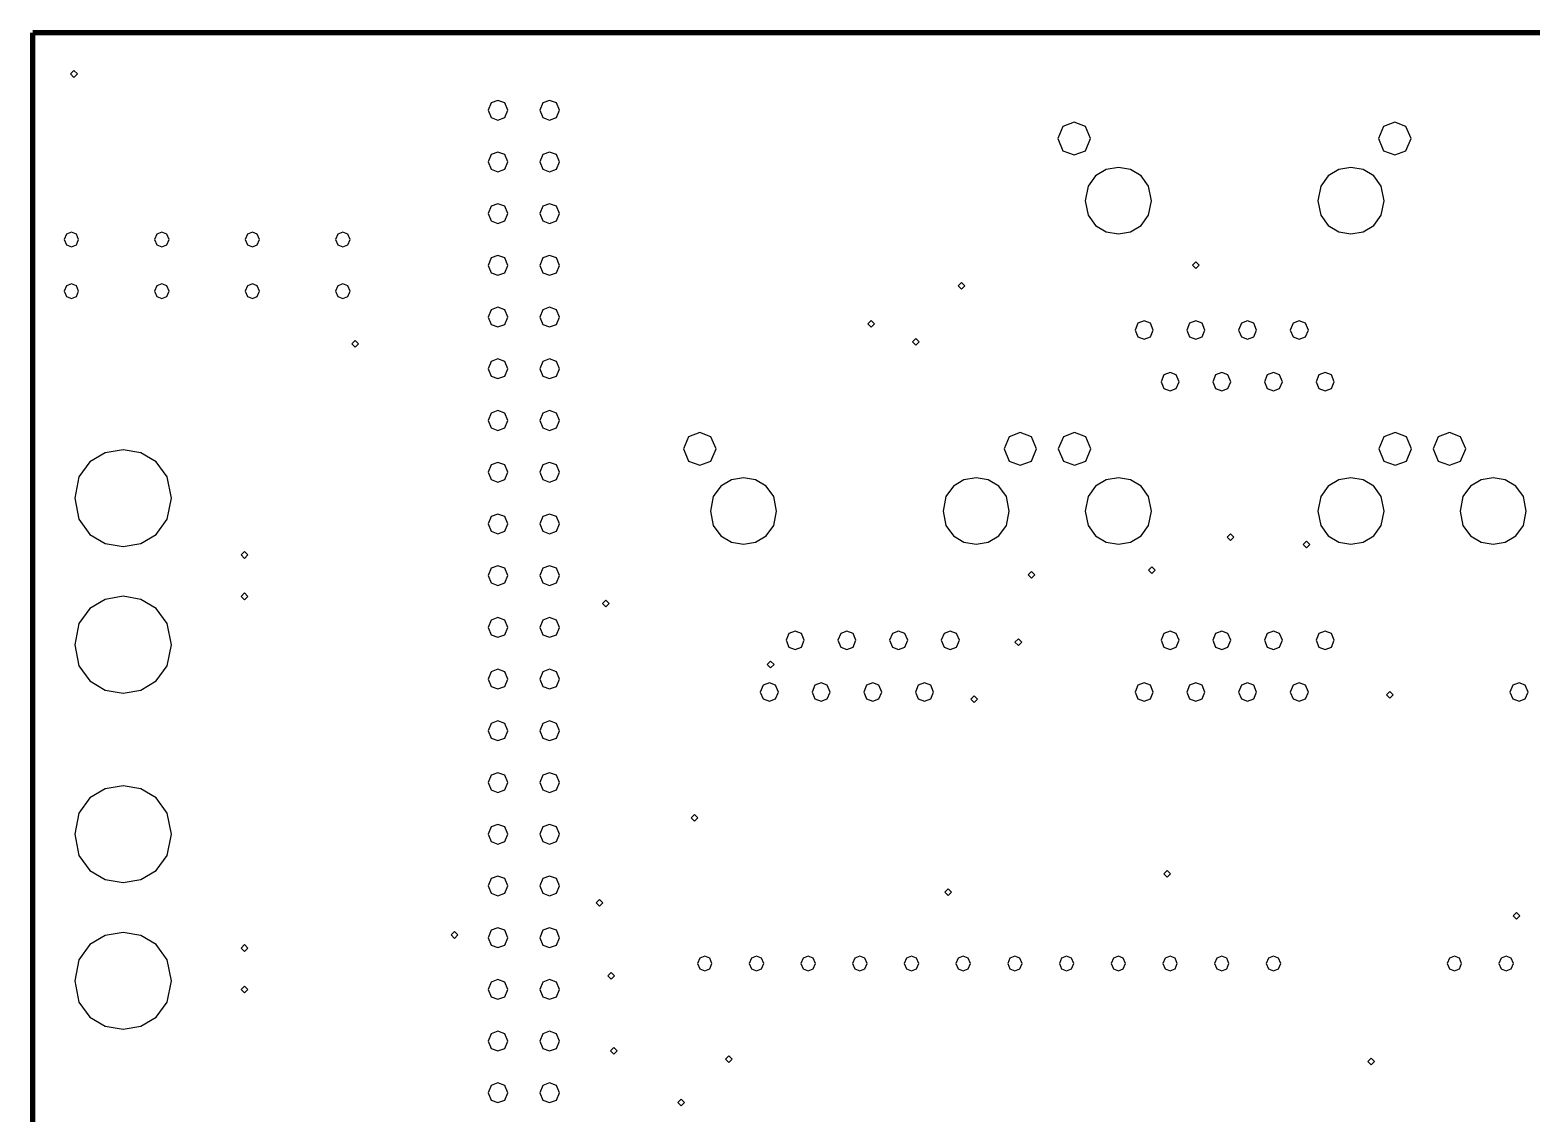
# Model space of a CAD drawing. Extents: x 0 to 5.61, y 0 to 4.31.
# Drawn here: x 0 to 2.905, y 2.214 to 4.31 of the extents above; entities that cross this region are included whole.
import ezdxf

# ---------------------------------------------------------------- set-up
doc = ezdxf.new("R2010")
doc.units = 0
doc.layers.get('0').update_dxf_attribs({"linetype": 'CONTINUOUS'})

msp = doc.modelspace()

# ---------------------------------------------------------------- linework, layer by layer
at = {"color": 13, "const_width": 0.01}
for points in [[(0.005046, 4.30507), (0.005046, 0.0051)], [(5.60504, 4.30507), (0.005046, 4.30507)]]:
    msp.add_lwpolyline(points, dxfattribs=at)
at = {"color": 173}
for points in [[(0.091526, 4.2251), (0.085015, 4.23161), (0.078505, 4.2251), (0.085015, 4.21858), (0.091526, 4.2251)], [(0.924046, 4.15506), (0.918078, 4.16932), (0.905003, 4.1741), (0.891928, 4.16932), (0.886014, 4.15506), (0.891928, 4.14085), (0.905003, 4.13612), (0.918078, 4.14085), (0.924046, 4.15506)], [(1.02403, 4.15506), (1.01807, 4.16932), (1.00505, 4.1741), (0.991971, 4.16932), (0.986057, 4.15506), (0.991971, 4.14085), (1.00505, 4.13612), (1.01807, 4.14085), (1.02403, 4.15506)], [(2.05111, 4.10021), (2.04124, 4.12386), (2.01958, 4.13172), (1.99794, 4.12386), (1.98813, 4.10021), (1.99794, 4.07661), (2.01958, 4.06868), (2.04124, 4.07661), (2.05111, 4.10021)], [(2.67111, 4.10021), (2.66124, 4.12386), (2.6396, 4.13172), (2.61794, 4.12386), (2.60813, 4.10021), (2.61794, 4.07661), (2.6396, 4.06868), (2.66124, 4.07661), (2.67111, 4.10021)], [(0.924046, 4.05507), (0.918078, 4.06933), (0.905003, 4.07411), (0.891928, 4.06933), (0.886014, 4.05507), (0.891928, 4.04085), (0.905003, 4.03608), (0.918078, 4.04085), (0.924046, 4.05507)], [(1.02403, 4.05507), (1.01807, 4.06933), (1.00505, 4.07411), (0.991971, 4.06933), (0.986057, 4.05507), (0.991971, 4.04085), (1.00505, 4.03608), (1.01807, 4.04085), (1.02403, 4.05507)], [(2.16906, 3.98008), (2.16351, 4.00814), (2.14903, 4.0281), (2.12853, 4.04015), (2.10504, 4.04411), (2.08149, 4.04015), (2.06099, 4.0281), (2.0465, 4.00814), (2.04101, 3.98008), (2.0465, 3.9521), (2.06099, 3.93213), (2.08149, 3.92008), (2.10504, 3.91613), (2.12853, 3.92008), (2.14903, 3.93213), (2.16351, 3.9521), (2.16906, 3.98008)], [(2.61903, 3.98008), (2.6135, 4.00814), (2.59901, 4.0281), (2.5785, 4.04015), (2.55501, 4.04411), (2.53153, 4.04015), (2.51101, 4.0281), (2.49653, 4.00814), (2.49104, 3.98008), (2.49653, 3.9521), (2.51101, 3.93213), (2.53153, 3.92008), (2.55501, 3.91613), (2.5785, 3.92008), (2.59901, 3.93213), (2.6135, 3.9521), (2.61903, 3.98008)], [(0.924046, 3.95508), (0.918078, 3.96935), (0.905003, 3.97412), (0.891928, 3.96935), (0.886014, 3.95508), (0.891928, 3.94086), (0.905003, 3.93608), (0.918078, 3.94086), (0.924046, 3.95508)], [(1.02403, 3.95508), (1.01807, 3.96935), (1.00505, 3.97412), (0.991971, 3.96935), (0.986057, 3.95508), (0.991971, 3.94086), (1.00505, 3.93608), (1.01807, 3.94086), (1.02403, 3.95508)], [(0.094021, 3.90506), (0.089627, 3.91564), (0.080024, 3.91911), (0.070367, 3.91564), (0.066027, 3.90506), (0.070367, 3.89458), (0.080024, 3.89106), (0.089627, 3.89458), (0.094021, 3.90506)], [(0.269043, 3.90506), (0.264649, 3.91564), (0.255046, 3.91911), (0.245389, 3.91564), (0.241049, 3.90506), (0.245389, 3.89458), (0.255046, 3.89106), (0.264649, 3.89458), (0.269043, 3.90506)], [(0.444011, 3.90506), (0.439615, 3.91564), (0.430012, 3.91911), (0.420356, 3.91564), (0.416015, 3.90506), (0.420356, 3.89458), (0.430012, 3.89106), (0.439615, 3.89458), (0.444011, 3.90506)], [(0.619032, 3.90506), (0.614637, 3.91564), (0.605035, 3.91911), (0.595378, 3.91564), (0.591037, 3.90506), (0.595378, 3.89458), (0.605035, 3.89106), (0.614637, 3.89458), (0.619032, 3.90506)], [(0.924046, 3.85508), (0.918078, 3.86936), (0.905003, 3.87414), (0.891928, 3.86936), (0.886014, 3.85508), (0.891928, 3.84088), (0.905003, 3.8361), (0.918078, 3.84088), (0.924046, 3.85508)], [(1.02403, 3.85508), (1.01807, 3.86936), (1.00505, 3.87414), (0.991971, 3.86936), (0.986057, 3.85508), (0.991971, 3.84088), (1.00505, 3.8361), (1.01807, 3.84088), (1.02403, 3.85508)], [(2.26156, 3.85519), (2.25504, 3.86171), (2.24854, 3.85519), (2.25504, 3.84868), (2.26156, 3.85519)], [(0.094021, 3.80507), (0.089627, 3.8156), (0.080024, 3.81907), (0.070367, 3.8156), (0.066027, 3.80507), (0.070367, 3.7946), (0.080024, 3.79107), (0.089627, 3.7946), (0.094021, 3.80507)], [(0.269043, 3.80507), (0.264649, 3.8156), (0.255046, 3.81907), (0.245389, 3.8156), (0.241049, 3.80507), (0.245389, 3.7946), (0.255046, 3.79107), (0.264649, 3.7946), (0.269043, 3.80507)], [(0.444011, 3.80507), (0.439615, 3.8156), (0.430012, 3.81907), (0.420356, 3.8156), (0.416015, 3.80507), (0.420356, 3.7946), (0.430012, 3.79107), (0.439615, 3.7946), (0.444011, 3.80507)], [(0.619032, 3.80507), (0.614637, 3.8156), (0.605035, 3.81907), (0.595378, 3.8156), (0.591037, 3.80507), (0.595378, 3.7946), (0.605035, 3.79107), (0.614637, 3.7946), (0.619032, 3.80507)], [(1.80832, 3.8156), (1.80181, 3.8221), (1.79536, 3.8156), (1.80181, 3.80908), (1.80832, 3.8156)], [(0.924046, 3.7551), (0.918078, 3.76937), (0.905003, 3.77414), (0.891928, 3.76937), (0.886014, 3.7551), (0.891928, 3.74089), (0.905003, 3.73611), (0.918078, 3.74089), (0.924046, 3.7551)], [(1.02403, 3.7551), (1.01807, 3.76937), (1.00505, 3.77414), (0.991971, 3.76937), (0.986057, 3.7551), (0.991971, 3.74089), (1.00505, 3.73611), (1.01807, 3.74089), (1.02403, 3.7551)], [(1.63363, 3.74181), (1.62711, 3.74832), (1.62061, 3.74181), (1.62711, 3.73529), (1.63363, 3.74181)], [(2.17253, 3.73008), (2.16704, 3.74322), (2.155, 3.74761), (2.14296, 3.74322), (2.13753, 3.73008), (2.14296, 3.71701), (2.155, 3.71262), (2.16704, 3.71701), (2.17253, 3.73008)], [(2.27251, 3.73008), (2.26704, 3.74322), (2.25499, 3.74761), (2.24294, 3.74322), (2.23753, 3.73008), (2.24294, 3.71701), (2.25499, 3.71262), (2.26704, 3.71701), (2.27251, 3.73008)], [(2.3725, 3.73008), (2.36703, 3.74322), (2.35499, 3.74761), (2.34293, 3.74322), (2.33751, 3.73008), (2.34293, 3.71701), (2.35499, 3.71262), (2.36703, 3.71701), (2.3725, 3.73008)], [(2.47254, 3.73008), (2.46707, 3.74322), (2.45503, 3.74761), (2.44299, 3.74322), (2.43756, 3.73008), (2.44299, 3.71701), (2.45503, 3.71262), (2.46707, 3.71701), (2.47254, 3.73008)], [(0.635525, 3.70329), (0.629015, 3.70979), (0.622504, 3.70329), (0.629015, 3.69678), (0.635525, 3.70329)], [(1.71963, 3.70708), (1.71311, 3.7136), (1.70665, 3.70708), (1.71311, 3.70057), (1.71963, 3.70708)], [(0.924046, 3.65506), (0.918078, 3.66932), (0.905003, 3.6741), (0.891928, 3.66932), (0.886014, 3.65506), (0.891928, 3.64085), (0.905003, 3.63612), (0.918078, 3.64085), (0.924046, 3.65506)], [(1.02403, 3.65506), (1.01807, 3.66932), (1.00505, 3.6741), (0.991971, 3.66932), (0.986057, 3.65506), (0.991971, 3.64085), (1.00505, 3.63612), (1.01807, 3.64085), (1.02403, 3.65506)], [(2.22254, 3.6301), (2.21707, 3.64324), (2.20503, 3.64762), (2.19299, 3.64324), (2.18756, 3.6301), (2.19299, 3.61703), (2.20503, 3.61263), (2.21707, 3.61703), (2.22254, 3.6301)], [(2.32254, 3.6301), (2.31706, 3.64324), (2.30501, 3.64762), (2.29297, 3.64324), (2.28754, 3.6301), (2.29297, 3.61703), (2.30501, 3.61263), (2.31706, 3.61703), (2.32254, 3.6301)], [(2.42253, 3.6301), (2.41704, 3.64324), (2.405, 3.64762), (2.39296, 3.64324), (2.38753, 3.6301), (2.39296, 3.61703), (2.405, 3.61263), (2.41704, 3.61703), (2.42253, 3.6301)], [(2.52251, 3.6301), (2.51704, 3.64324), (2.50499, 3.64762), (2.49294, 3.64324), (2.48753, 3.6301), (2.49294, 3.61703), (2.50499, 3.61263), (2.51704, 3.61703), (2.52251, 3.6301)], [(0.924046, 3.55507), (0.918078, 3.56933), (0.905003, 3.57411), (0.891928, 3.56933), (0.886014, 3.55507), (0.891928, 3.54085), (0.905003, 3.53608), (0.918078, 3.54085), (0.924046, 3.55507)], [(1.02403, 3.55507), (1.01807, 3.56933), (1.00505, 3.57411), (0.991971, 3.56933), (0.986057, 3.55507), (0.991971, 3.54085), (1.00505, 3.53608), (1.01807, 3.54085), (1.02403, 3.55507)], [(1.32693, 3.50017), (1.31706, 3.52382), (1.29541, 3.53168), (1.27376, 3.52382), (1.26394, 3.50017), (1.27376, 3.47657), (1.29541, 3.46869), (1.31706, 3.47657), (1.32693, 3.50017)], [(1.94694, 3.50017), (1.93707, 3.52382), (1.91542, 3.53168), (1.89378, 3.52382), (1.88396, 3.50017), (1.89378, 3.47657), (1.91542, 3.46869), (1.93707, 3.47657), (1.94694, 3.50017)], [(2.05192, 3.50017), (2.04204, 3.52382), (2.0204, 3.53168), (1.99875, 3.52382), (1.98893, 3.50017), (1.99875, 3.47657), (2.0204, 3.46869), (2.04204, 3.47657), (2.05192, 3.50017)], [(2.67193, 3.50017), (2.66206, 3.52382), (2.6404, 3.53168), (2.61876, 3.52382), (2.60894, 3.50017), (2.61876, 3.47657), (2.6404, 3.46869), (2.66206, 3.47657), (2.67193, 3.50017)], [(2.77692, 3.50017), (2.76704, 3.52382), (2.74539, 3.53168), (2.72374, 3.52382), (2.71392, 3.50017), (2.72374, 3.47657), (2.74539, 3.46869), (2.76704, 3.47657), (2.77692, 3.50017)], [(0.273546, 3.40506), (0.265463, 3.44601), (0.244303, 3.47521), (0.214356, 3.49274), (0.180013, 3.49858), (0.145671, 3.49274), (0.115723, 3.47521), (0.094564, 3.44601), (0.086534, 3.40506), (0.094564, 3.36421), (0.115723, 3.33496), (0.145671, 3.31743), (0.180013, 3.31164), (0.214356, 3.31743), (0.244303, 3.33496), (0.265463, 3.36421), (0.273546, 3.40506)], [(0.924046, 3.45508), (0.918078, 3.46935), (0.905003, 3.47412), (0.891928, 3.46935), (0.886014, 3.45508), (0.891928, 3.44086), (0.905003, 3.43608), (0.918078, 3.44086), (0.924046, 3.45508)], [(1.02403, 3.45508), (1.01807, 3.46935), (1.00505, 3.47412), (0.991971, 3.46935), (0.986057, 3.45508), (0.991971, 3.44086), (1.00505, 3.43608), (1.01807, 3.44086), (1.02403, 3.45508)], [(1.44401, 3.3801), (1.43847, 3.40815), (1.42399, 3.42811), (1.40349, 3.44015), (1.37999, 3.44413), (1.3565, 3.44015), (1.33599, 3.42811), (1.32151, 3.40815), (1.31603, 3.3801), (1.32151, 3.35211), (1.33599, 3.33214), (1.3565, 3.3201), (1.37999, 3.31614), (1.40349, 3.3201), (1.42399, 3.33214), (1.43847, 3.35211), (1.44401, 3.3801)], [(1.89404, 3.3801), (1.88851, 3.40815), (1.87403, 3.42811), (1.85351, 3.44015), (1.83003, 3.44413), (1.80647, 3.44015), (1.78597, 3.42811), (1.77149, 3.40815), (1.766, 3.3801), (1.77149, 3.35211), (1.78597, 3.33214), (1.80647, 3.3201), (1.83003, 3.31614), (1.85351, 3.3201), (1.87403, 3.33214), (1.88851, 3.35211), (1.89404, 3.3801)], [(2.16906, 3.3801), (2.16351, 3.40815), (2.14903, 3.42811), (2.12853, 3.44015), (2.10504, 3.44413), (2.08149, 3.44015), (2.06099, 3.42811), (2.0465, 3.40815), (2.04101, 3.3801), (2.0465, 3.35211), (2.06099, 3.33214), (2.08149, 3.3201), (2.10504, 3.31614), (2.12853, 3.3201), (2.14903, 3.33214), (2.16351, 3.35211), (2.16906, 3.3801)], [(2.61903, 3.3801), (2.6135, 3.40815), (2.59901, 3.42811), (2.5785, 3.44015), (2.55501, 3.44413), (2.53153, 3.44015), (2.51101, 3.42811), (2.49653, 3.40815), (2.49104, 3.3801), (2.49653, 3.35211), (2.51101, 3.33214), (2.53153, 3.3201), (2.55501, 3.31614), (2.5785, 3.3201), (2.59901, 3.33214), (2.6135, 3.35211), (2.61903, 3.3801)], [(2.89404, 3.3801), (2.88851, 3.40815), (2.87403, 3.42811), (2.85351, 3.44015), (2.83003, 3.44413), (2.80647, 3.44015), (2.78597, 3.42811), (2.77149, 3.40815), (2.766, 3.3801), (2.77149, 3.35211), (2.78597, 3.33214), (2.80647, 3.3201), (2.83003, 3.31614), (2.85351, 3.3201), (2.87403, 3.33214), (2.88851, 3.35211), (2.89404, 3.3801)], [(0.924046, 3.35508), (0.918078, 3.36936), (0.905003, 3.37414), (0.891928, 3.36936), (0.886014, 3.35508), (0.891928, 3.34088), (0.905003, 3.3361), (0.918078, 3.34088), (0.924046, 3.35508)], [(1.02403, 3.35508), (1.01807, 3.36936), (1.00505, 3.37414), (0.991971, 3.36936), (0.986057, 3.35508), (0.991971, 3.34088), (1.00505, 3.3361), (1.01807, 3.34088), (1.02403, 3.35508)], [(2.32844, 3.32949), (2.32194, 3.33599), (2.31543, 3.32949), (2.32194, 3.32297), (2.32844, 3.32949)], [(2.47542, 3.31538), (2.46892, 3.32189), (2.46246, 3.31538), (2.46892, 3.30886), (2.47542, 3.31538)], [(0.42155, 3.29508), (0.415039, 3.3016), (0.408529, 3.29508), (0.415039, 3.28857), (0.42155, 3.29508)], [(0.924046, 3.2551), (0.918078, 3.26938), (0.905003, 3.27414), (0.891928, 3.26938), (0.886014, 3.2551), (0.891928, 3.24089), (0.905003, 3.23611), (0.918078, 3.24089), (0.924046, 3.2551)], [(1.02403, 3.2551), (1.01807, 3.26938), (1.00505, 3.27414), (0.991971, 3.26938), (0.986057, 3.2551), (0.991971, 3.24089), (1.00505, 3.23611), (1.01807, 3.24089), (1.02403, 3.2551)], [(1.94374, 3.25667), (1.93722, 3.26318), (1.93072, 3.25667), (1.93722, 3.25017), (1.94374, 3.25667)], [(2.17622, 3.26579), (2.16971, 3.27229), (2.16325, 3.26579), (2.16971, 3.25928), (2.17622, 3.26579)], [(0.273546, 3.12158), (0.265463, 3.16254), (0.244303, 3.19174), (0.214356, 3.20925), (0.180013, 3.21511), (0.145671, 3.20925), (0.115723, 3.19174), (0.094564, 3.16254), (0.086534, 3.12158), (0.094564, 3.08068), (0.115723, 3.05149), (0.145671, 3.03396), (0.180013, 3.0281), (0.214356, 3.03396), (0.244303, 3.05149), (0.265463, 3.08068), (0.273546, 3.12158)], [(0.42155, 3.21506), (0.415039, 3.22157), (0.408529, 3.21506), (0.415039, 3.20861), (0.42155, 3.21506)], [(1.12001, 3.2015), (1.1135, 3.20801), (1.10704, 3.2015), (1.1135, 3.19499), (1.12001, 3.2015)], [(0.924046, 3.15506), (0.918078, 3.16932), (0.905003, 3.1741), (0.891928, 3.16932), (0.886014, 3.15506), (0.891928, 3.14085), (0.905003, 3.13612), (0.918078, 3.14085), (0.924046, 3.15506)], [(1.02403, 3.15506), (1.01807, 3.16932), (1.00505, 3.1741), (0.991971, 3.16932), (0.986057, 3.15506), (0.991971, 3.14085), (1.00505, 3.13612), (1.01807, 3.14085), (1.02403, 3.15506)], [(1.4975, 3.1301), (1.49203, 3.14324), (1.47999, 3.14762), (1.46793, 3.14324), (1.46251, 3.1301), (1.46793, 3.11703), (1.47999, 3.11262), (1.49203, 3.11703), (1.4975, 3.1301)], [(1.59754, 3.1301), (1.59207, 3.14324), (1.58003, 3.14762), (1.56799, 3.14324), (1.56256, 3.1301), (1.56799, 3.11703), (1.58003, 3.11262), (1.59207, 3.11703), (1.59754, 3.1301)], [(1.69754, 3.1301), (1.69206, 3.14324), (1.68001, 3.14762), (1.66797, 3.14324), (1.66254, 3.1301), (1.66797, 3.11703), (1.68001, 3.11262), (1.69206, 3.11703), (1.69754, 3.1301)], [(1.79753, 3.1301), (1.79204, 3.14324), (1.78, 3.14762), (1.76796, 3.14324), (1.76253, 3.1301), (1.76796, 3.11703), (1.78, 3.11262), (1.79204, 3.11703), (1.79753, 3.1301)], [(2.22254, 3.1301), (2.21707, 3.14324), (2.20503, 3.14762), (2.19299, 3.14324), (2.18756, 3.1301), (2.19299, 3.11703), (2.20503, 3.11262), (2.21707, 3.11703), (2.22254, 3.1301)], [(2.32254, 3.1301), (2.31706, 3.14324), (2.30501, 3.14762), (2.29297, 3.14324), (2.28754, 3.1301), (2.29297, 3.11703), (2.30501, 3.11262), (2.31706, 3.11703), (2.32254, 3.1301)], [(2.42253, 3.1301), (2.41704, 3.14324), (2.405, 3.14762), (2.39296, 3.14324), (2.38753, 3.1301), (2.39296, 3.11703), (2.405, 3.11262), (2.41704, 3.11703), (2.42253, 3.1301)], [(2.52251, 3.1301), (2.51704, 3.14324), (2.50499, 3.14762), (2.49294, 3.14324), (2.48753, 3.1301), (2.49294, 3.11703), (2.50499, 3.11262), (2.51704, 3.11703), (2.52251, 3.1301)], [(1.91812, 3.12668), (1.91162, 3.13319), (1.90511, 3.12668), (1.91162, 3.12017), (1.91812, 3.12668)], [(1.43901, 3.0835), (1.43251, 3.09), (1.42606, 3.0835), (1.43251, 3.07699), (1.43901, 3.0835)], [(0.924046, 3.05507), (0.918078, 3.06933), (0.905003, 3.07411), (0.891928, 3.06933), (0.886014, 3.05507), (0.891928, 3.04085), (0.905003, 3.03608), (0.918078, 3.04085), (0.924046, 3.05507)], [(1.02403, 3.05507), (1.01807, 3.06933), (1.00505, 3.07411), (0.991971, 3.06933), (0.986057, 3.05507), (0.991971, 3.04085), (1.00505, 3.03608), (1.01807, 3.04085), (1.02403, 3.05507)], [(1.44754, 3.03006), (1.44206, 3.04324), (1.43001, 3.04764), (1.41797, 3.04324), (1.41254, 3.03006), (1.41797, 3.01699), (1.43001, 3.01258), (1.44206, 3.01699), (1.44754, 3.03006)], [(1.54753, 3.03006), (1.54204, 3.04324), (1.53, 3.04764), (1.51796, 3.04324), (1.51253, 3.03006), (1.51796, 3.01699), (1.53, 3.01258), (1.54204, 3.01699), (1.54753, 3.03006)], [(1.64751, 3.03006), (1.64204, 3.04324), (1.62999, 3.04764), (1.61794, 3.04324), (1.61253, 3.03006), (1.61794, 3.01699), (1.62999, 3.01258), (1.64204, 3.01699), (1.64751, 3.03006)], [(1.7475, 3.03006), (1.74203, 3.04324), (1.72999, 3.04764), (1.71793, 3.04324), (1.71251, 3.03006), (1.71793, 3.01699), (1.72999, 3.01258), (1.74203, 3.01699), (1.7475, 3.03006)], [(1.83274, 3.0165), (1.82622, 3.023), (1.81972, 3.0165), (1.82622, 3.00999), (1.83274, 3.0165)], [(2.17253, 3.03006), (2.16704, 3.04324), (2.155, 3.04764), (2.14296, 3.04324), (2.13753, 3.03006), (2.14296, 3.01699), (2.155, 3.01258), (2.16704, 3.01699), (2.17253, 3.03006)], [(2.27251, 3.03006), (2.26704, 3.04324), (2.25499, 3.04764), (2.24294, 3.04324), (2.23753, 3.03006), (2.24294, 3.01699), (2.25499, 3.01258), (2.26704, 3.01699), (2.27251, 3.03006)], [(2.3725, 3.03006), (2.36703, 3.04324), (2.35499, 3.04764), (2.34293, 3.04324), (2.33751, 3.03006), (2.34293, 3.01699), (2.35499, 3.01258), (2.36703, 3.01699), (2.3725, 3.03006)], [(2.47254, 3.03006), (2.46707, 3.04324), (2.45503, 3.04764), (2.44299, 3.04324), (2.43756, 3.03006), (2.44299, 3.01699), (2.45503, 3.01258), (2.46707, 3.01699), (2.47254, 3.03006)], [(2.63656, 3.02468), (2.63004, 3.03119), (2.62354, 3.02468), (2.63004, 3.01818), (2.63656, 3.02468)], [(2.89751, 3.03006), (2.89204, 3.04324), (2.87999, 3.04764), (2.86794, 3.04324), (2.86253, 3.03006), (2.86794, 3.01699), (2.87999, 3.01258), (2.89204, 3.01699), (2.89751, 3.03006)], [(0.924046, 2.95508), (0.918078, 2.96935), (0.905003, 2.97412), (0.891928, 2.96935), (0.886014, 2.95508), (0.891928, 2.94086), (0.905003, 2.93608), (0.918078, 2.94086), (0.924046, 2.95508)], [(1.02403, 2.95508), (1.01807, 2.96935), (1.00505, 2.97412), (0.991971, 2.96935), (0.986057, 2.95508), (0.991971, 2.94086), (1.00505, 2.93608), (1.01807, 2.94086), (1.02403, 2.95508)], [(0.273546, 2.7551), (0.265463, 2.79606), (0.244303, 2.82525), (0.214356, 2.84278), (0.180013, 2.84864), (0.145671, 2.84278), (0.115723, 2.82525), (0.094564, 2.79606), (0.086534, 2.7551), (0.094564, 2.71419), (0.115723, 2.685), (0.145671, 2.66749), (0.180013, 2.66162), (0.214356, 2.66749), (0.244303, 2.685), (0.265463, 2.71419), (0.273546, 2.7551)], [(0.924046, 2.85508), (0.918078, 2.86936), (0.905003, 2.87414), (0.891928, 2.86936), (0.886014, 2.85508), (0.891928, 2.84088), (0.905003, 2.8361), (0.918078, 2.84088), (0.924046, 2.85508)], [(1.02403, 2.85508), (1.01807, 2.86936), (1.00505, 2.87414), (0.991971, 2.86936), (0.986057, 2.85508), (0.991971, 2.84088), (1.00505, 2.8361), (1.01807, 2.84088), (1.02403, 2.85508)], [(1.29161, 2.78706), (1.2851, 2.79357), (1.27865, 2.78706), (1.2851, 2.7806), (1.29161, 2.78706)], [(0.924046, 2.7551), (0.918078, 2.76938), (0.905003, 2.77414), (0.891928, 2.76938), (0.886014, 2.7551), (0.891928, 2.74089), (0.905003, 2.73611), (0.918078, 2.74089), (0.924046, 2.7551)], [(1.02403, 2.7551), (1.01807, 2.76938), (1.00505, 2.77414), (0.991971, 2.76938), (0.986057, 2.7551), (0.991971, 2.74089), (1.00505, 2.73611), (1.01807, 2.74089), (1.02403, 2.7551)], [(0.924046, 2.65506), (0.918078, 2.66932), (0.905003, 2.6741), (0.891928, 2.66932), (0.886014, 2.65506), (0.891928, 2.64085), (0.905003, 2.63612), (0.918078, 2.64085), (0.924046, 2.65506)], [(1.02403, 2.65506), (1.01807, 2.66932), (1.00505, 2.6741), (0.991971, 2.66932), (0.986057, 2.65506), (0.991971, 2.64085), (1.00505, 2.63612), (1.01807, 2.64085), (1.02403, 2.65506)], [(2.20611, 2.67839), (2.1996, 2.6849), (2.19314, 2.67839), (2.1996, 2.67188), (2.20611, 2.67839)], [(1.78244, 2.64318), (1.77593, 2.64968), (1.76942, 2.64318), (1.77593, 2.63667), (1.78244, 2.64318)], [(1.10824, 2.62229), (1.10173, 2.62879), (1.09522, 2.62229), (1.10173, 2.61578), (1.10824, 2.62229)], [(2.88183, 2.59717), (2.87532, 2.60368), (2.86882, 2.59717), (2.87532, 2.59071), (2.88183, 2.59717)], [(0.273546, 2.47157), (0.265463, 2.51253), (0.244303, 2.54172), (0.214356, 2.55925), (0.180013, 2.56511), (0.145671, 2.55925), (0.115723, 2.54172), (0.094564, 2.51253), (0.086534, 2.47157), (0.094564, 2.43067), (0.115723, 2.40147), (0.145671, 2.38396), (0.180013, 2.3781), (0.214356, 2.38396), (0.244303, 2.40147), (0.265463, 2.43067), (0.273546, 2.47157)], [(0.827311, 2.56028), (0.820801, 2.56679), (0.814344, 2.56028), (0.820801, 2.55376), (0.827311, 2.56028)], [(0.924046, 2.55507), (0.918078, 2.56933), (0.905003, 2.57411), (0.891928, 2.56933), (0.886014, 2.55507), (0.891928, 2.54085), (0.905003, 2.53608), (0.918078, 2.54085), (0.924046, 2.55507)], [(1.02403, 2.55507), (1.01807, 2.56933), (1.00505, 2.57411), (0.991971, 2.56933), (0.986057, 2.55507), (0.991971, 2.54085), (1.00505, 2.53608), (1.01807, 2.54085), (1.02403, 2.55507)], [(0.42155, 2.5351), (0.415039, 2.54161), (0.408529, 2.5351), (0.415039, 2.5286), (0.42155, 2.5351)], [(1.31901, 2.5051), (1.31462, 2.51563), (1.30501, 2.5191), (1.29536, 2.51563), (1.29102, 2.5051), (1.29536, 2.49463), (1.30501, 2.4911), (1.31462, 2.49463), (1.31901, 2.5051)], [(1.41906, 2.5051), (1.41465, 2.51563), (1.405, 2.5191), (1.39535, 2.51563), (1.391, 2.5051), (1.39535, 2.49463), (1.405, 2.4911), (1.41465, 2.49463), (1.41906, 2.5051)], [(1.51904, 2.5051), (1.51465, 2.51563), (1.50504, 2.5191), (1.49539, 2.51563), (1.49104, 2.5051), (1.49539, 2.49463), (1.50504, 2.4911), (1.51465, 2.49463), (1.51904, 2.5051)], [(1.61903, 2.5051), (1.61464, 2.51563), (1.60504, 2.5191), (1.59537, 2.51563), (1.59104, 2.5051), (1.59537, 2.49463), (1.60504, 2.4911), (1.61464, 2.49463), (1.61903, 2.5051)], [(1.71903, 2.5051), (1.71463, 2.51563), (1.70503, 2.5191), (1.69536, 2.51563), (1.69103, 2.5051), (1.69536, 2.49463), (1.70503, 2.4911), (1.71463, 2.49463), (1.71903, 2.5051)], [(1.81901, 2.5051), (1.81461, 2.51563), (1.80501, 2.5191), (1.79536, 2.51563), (1.79101, 2.5051), (1.79536, 2.49463), (1.80501, 2.4911), (1.81461, 2.49463), (1.81901, 2.5051)], [(1.91906, 2.5051), (1.91465, 2.51563), (1.905, 2.5191), (1.89535, 2.51563), (1.891, 2.5051), (1.89535, 2.49463), (1.905, 2.4911), (1.91465, 2.49463), (1.91906, 2.5051)], [(2.01904, 2.5051), (2.01465, 2.51563), (2.00504, 2.5191), (1.99539, 2.51563), (1.99104, 2.5051), (1.99539, 2.49463), (2.00504, 2.4911), (2.01465, 2.49463), (2.01904, 2.5051)], [(2.11903, 2.5051), (2.11464, 2.51563), (2.10504, 2.5191), (2.09538, 2.51563), (2.09104, 2.5051), (2.09538, 2.49463), (2.10504, 2.4911), (2.11464, 2.49463), (2.11903, 2.5051)], [(2.21903, 2.5051), (2.21463, 2.51563), (2.20503, 2.5191), (2.19536, 2.51563), (2.19103, 2.5051), (2.19536, 2.49463), (2.20503, 2.4911), (2.21463, 2.49463), (2.21903, 2.5051)], [(2.31901, 2.5051), (2.31461, 2.51563), (2.30501, 2.5191), (2.29536, 2.51563), (2.29101, 2.5051), (2.29536, 2.49463), (2.30501, 2.4911), (2.31461, 2.49463), (2.31901, 2.5051)], [(2.41906, 2.5051), (2.41465, 2.51563), (2.405, 2.5191), (2.39535, 2.51563), (2.391, 2.5051), (2.39535, 2.49463), (2.405, 2.4911), (2.41465, 2.49463), (2.41906, 2.5051)], [(2.76904, 2.5051), (2.76465, 2.51563), (2.75504, 2.5191), (2.74539, 2.51563), (2.74104, 2.5051), (2.74539, 2.49463), (2.75504, 2.4911), (2.76465, 2.49463), (2.76904, 2.5051)], [(2.86903, 2.5051), (2.86464, 2.51563), (2.85504, 2.5191), (2.84538, 2.51563), (2.84104, 2.5051), (2.84538, 2.49463), (2.85504, 2.4911), (2.86464, 2.49463), (2.86903, 2.5051)], [(0.924046, 2.45508), (0.918078, 2.46935), (0.905003, 2.47412), (0.891928, 2.46935), (0.886014, 2.45508), (0.891928, 2.44086), (0.905003, 2.43608), (0.918078, 2.44086), (0.924046, 2.45508)], [(1.02403, 2.45508), (1.01807, 2.46935), (1.00505, 2.47412), (0.991971, 2.46935), (0.986057, 2.45508), (0.991971, 2.44086), (1.00505, 2.43608), (1.01807, 2.44086), (1.02403, 2.45508)], [(1.13032, 2.48128), (1.12381, 2.48779), (1.11735, 2.48128), (1.12381, 2.47478), (1.13032, 2.48128)], [(0.42155, 2.45508), (0.415039, 2.46158), (0.408529, 2.45508), (0.415039, 2.44857), (0.42155, 2.45508)], [(0.924046, 2.35508), (0.918078, 2.36936), (0.905003, 2.37414), (0.891928, 2.36936), (0.886014, 2.35508), (0.891928, 2.34088), (0.905003, 2.3361), (0.918078, 2.34088), (0.924046, 2.35508)], [(1.02403, 2.35508), (1.01807, 2.36936), (1.00505, 2.37414), (0.991971, 2.36936), (0.986057, 2.35508), (0.991971, 2.34088), (1.00505, 2.3361), (1.01807, 2.34088), (1.02403, 2.35508)], [(1.13552, 2.33649), (1.12902, 2.34299), (1.1225, 2.33649), (1.12902, 2.32997), (1.13552, 2.33649)], [(1.35791, 2.32036), (1.3514, 2.32688), (1.34494, 2.32036), (1.3514, 2.31392), (1.35791, 2.32036)], [(2.60032, 2.31549), (2.59381, 2.322), (2.58735, 2.31549), (2.59381, 2.30897), (2.60032, 2.31549)], [(0.924046, 2.2551), (0.918078, 2.26938), (0.905003, 2.27414), (0.891928, 2.26938), (0.886014, 2.2551), (0.891928, 2.24089), (0.905003, 2.23611), (0.918078, 2.24089), (0.924046, 2.2551)], [(1.02403, 2.2551), (1.01807, 2.26938), (1.00505, 2.27414), (0.991971, 2.26938), (0.986057, 2.2551), (0.991971, 2.24089), (1.00505, 2.23611), (1.01807, 2.24089), (1.02403, 2.2551)], [(1.26573, 2.23639), (1.25922, 2.24289), (1.25271, 2.23639), (1.25922, 2.22987), (1.26573, 2.23639)]]:
    msp.add_lwpolyline(points, close=True, dxfattribs=at)

doc.saveas('drawing.dxf')
